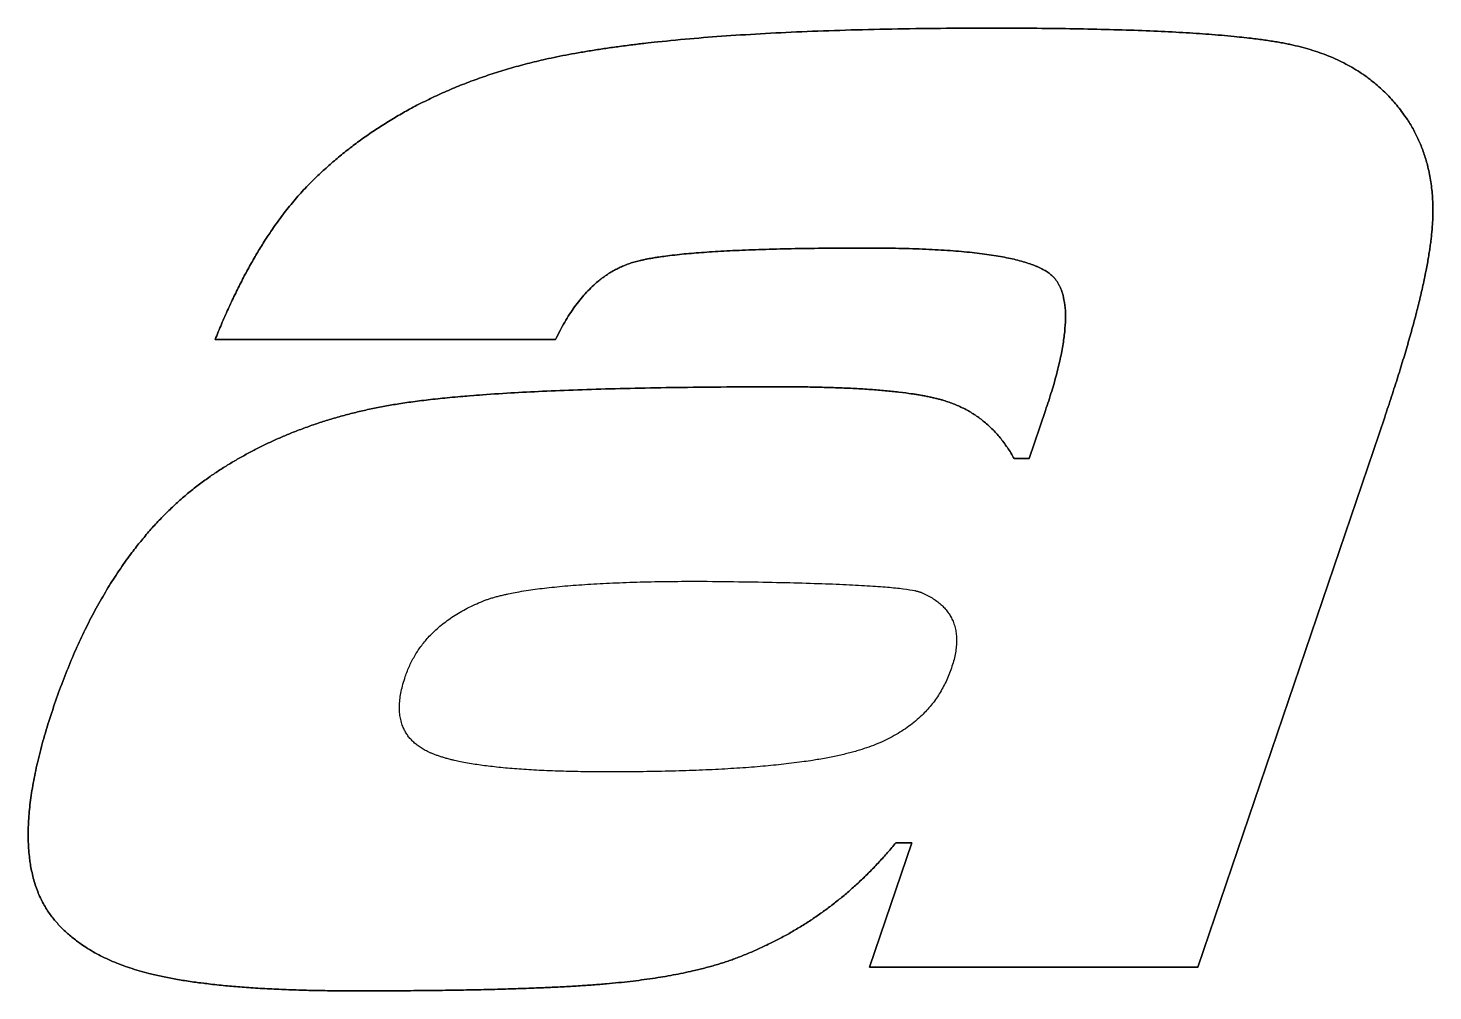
# Model space of a CAD drawing. Header units: millimetres. Extents: x -252.9 to -187.5, y 168.9 to 213.7.
import ezdxf

# ---------------------------------------------------------------- set-up
doc = ezdxf.new("R2010")
doc.units = ezdxf.units.MM
doc.layers.get('0').update_dxf_attribs({"linetype": 'CONTINUOUS'})

msp = doc.modelspace()

# ---------------------------------------------------------------- linework, layer by layer
for p, q in [((-244.22, 199.231), (-228.352, 199.231)), ((-228.352, 199.231), (-244.22, 199.231)), ((-205.516, 195.934), (-206.278, 193.692)), ((-206.278, 193.692), (-205.516, 195.934)), ((-198.418, 170), (-189.709, 195.626)), ((-189.709, 195.626), (-198.418, 170)), ((-206.278, 193.692), (-206.981, 193.692)), ((-206.981, 193.692), (-206.278, 193.692)), ((-211.742, 175.802), (-213.714, 170)), ((-213.714, 170), (-211.742, 175.802)), ((-212.49, 175.802), (-211.742, 175.802)), ((-211.742, 175.802), (-212.49, 175.802)), ((-213.714, 170), (-198.418, 170)), ((-198.418, 170), (-213.714, 170))]:
    msp.add_line(p, q)
for points in [[(-208.038, 213.736), (-222.323, 213.736), (-228.816, 212.286)], [(-228.816, 212.286), (-222.323, 213.736), (-208.038, 213.736)], [(-193.977, 212.945), (-197.532, 213.736), (-208.038, 213.736)], [(-208.038, 213.736), (-197.532, 213.736), (-193.977, 212.945)], [(-188.651, 209.473), (-190.422, 212.154), (-193.977, 212.945)], [(-193.977, 212.945), (-190.422, 212.154), (-188.651, 209.473)], [(-228.816, 212.286), (-235.309, 210.835), (-239.556, 206.747)], [(-239.556, 206.747), (-235.309, 210.835), (-228.816, 212.286)], [(-187.498, 204.396), (-187.258, 207.363), (-188.651, 209.473)], [(-188.651, 209.473), (-187.258, 207.363), (-187.498, 204.396)], [(-239.556, 206.747), (-242.224, 204.198), (-244.22, 199.231)], [(-244.22, 199.231), (-242.224, 204.198), (-239.556, 206.747)], [(-189.709, 195.626), (-187.737, 201.429), (-187.498, 204.396)], [(-187.498, 204.396), (-187.737, 201.429), (-189.709, 195.626)], [(-224.709, 202.835), (-222.463, 203.495), (-213.891, 203.495)], [(-213.891, 203.495), (-222.463, 203.495), (-224.709, 202.835)], [(-213.891, 203.495), (-206.639, 203.495), (-205.226, 202.22)], [(-205.226, 202.22), (-206.639, 203.495), (-213.891, 203.495)], [(-228.352, 199.231), (-226.955, 202.176), (-224.709, 202.835)], [(-224.709, 202.835), (-226.955, 202.176), (-228.352, 199.231)], [(-205.226, 202.22), (-203.813, 200.945), (-205.516, 195.934)], [(-205.516, 195.934), (-203.813, 200.945), (-205.226, 202.22)], [(-217.89, 197.033), (-230.637, 197.033), (-235.654, 196.242)], [(-235.654, 196.242), (-230.637, 197.033), (-217.89, 197.033)], [(-210.26, 196.396), (-212.396, 197.033), (-217.89, 197.033)], [(-217.89, 197.033), (-212.396, 197.033), (-210.26, 196.396)], [(-235.654, 196.242), (-240.67, 195.451), (-244.452, 192.857)], [(-244.452, 192.857), (-240.67, 195.451), (-235.654, 196.242)], [(-206.981, 193.692), (-208.125, 195.758), (-210.26, 196.396)], [(-210.26, 196.396), (-208.125, 195.758), (-206.981, 193.692)], [(-244.452, 192.857), (-249.22, 189.56), (-251.745, 182.132)], [(-251.745, 182.132), (-249.22, 189.56), (-244.452, 192.857)], [(-231.845, 187.011), (-229.582, 187.978), (-221.538, 187.978)], [(-231.845, 187.011), (-229.582, 187.978), (-221.538, 187.978)], [(-221.538, 187.978), (-212.338, 187.89), (-211.3, 187.451)], [(-221.538, 187.978), (-212.338, 187.89), (-211.3, 187.451)], [(-211.3, 187.451), (-209.036, 186.484), (-209.902, 183.934)], [(-211.3, 187.451), (-209.036, 186.484), (-209.902, 183.934)], [(-235.355, 183.538), (-234.563, 185.868), (-231.845, 187.011)], [(-235.355, 183.538), (-234.563, 185.868), (-231.845, 187.011)], [(-234.264, 180.022), (-236.236, 180.945), (-235.355, 183.538)], [(-234.264, 180.022), (-236.236, 180.945), (-235.355, 183.538)], [(-209.902, 183.934), (-210.858, 181.121), (-214.191, 180.11)], [(-209.902, 183.934), (-210.858, 181.121), (-214.191, 180.11)], [(-251.745, 182.132), (-254.016, 175.451), (-251.94, 172.505)], [(-251.94, 172.505), (-254.016, 175.451), (-251.745, 182.132)], [(-214.191, 180.11), (-217.523, 179.099), (-225.875, 179.099)], [(-214.191, 180.11), (-217.523, 179.099), (-225.875, 179.099)], [(-225.875, 179.099), (-232.293, 179.099), (-234.264, 180.022)], [(-225.875, 179.099), (-232.293, 179.099), (-234.264, 180.022)], [(-219.894, 170.44), (-215.503, 172.11), (-212.49, 175.802)], [(-212.49, 175.802), (-215.503, 172.11), (-219.894, 170.44)], [(-251.94, 172.505), (-250.502, 170.527), (-247.306, 169.714)], [(-247.306, 169.714), (-250.502, 170.527), (-251.94, 172.505)], [(-225.976, 169.231), (-222.216, 169.56), (-219.894, 170.44)], [(-219.894, 170.44), (-222.216, 169.56), (-225.976, 169.231)], [(-247.306, 169.714), (-244.11, 168.901), (-237.692, 168.901)], [(-237.692, 168.901), (-244.11, 168.901), (-247.306, 169.714)], [(-237.692, 168.901), (-229.736, 168.901), (-225.976, 169.231)], [(-225.976, 169.231), (-229.736, 168.901), (-237.692, 168.901)]]:
    msp.add_open_spline(points, degree=2)

doc.saveas('drawing.dxf')
